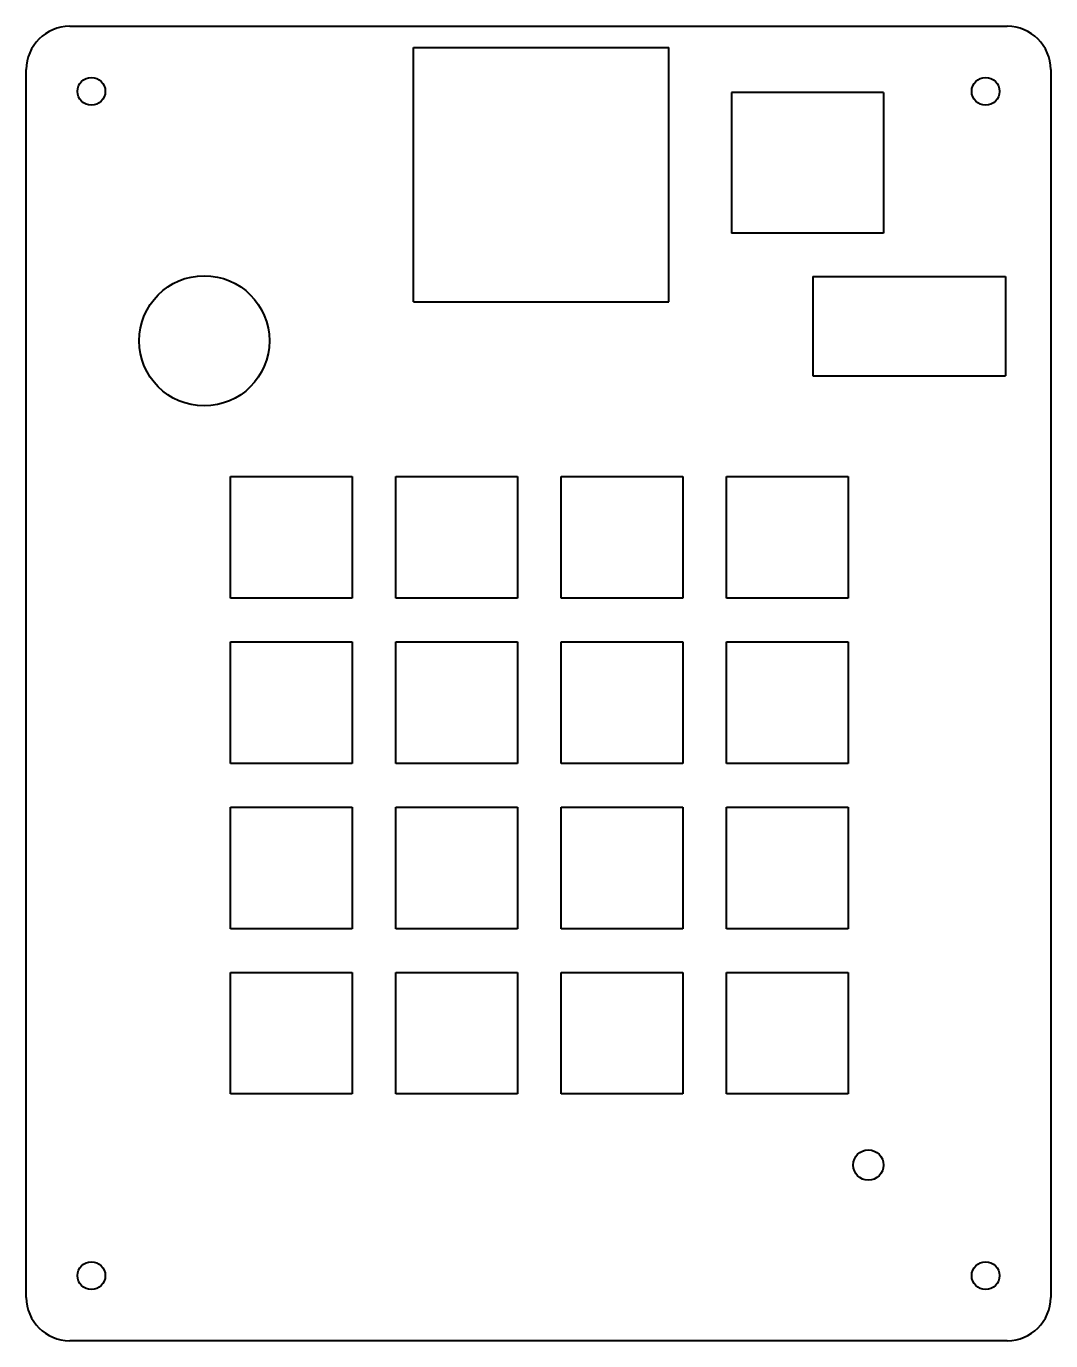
# Model space of a CAD drawing. Header units: millimetres. Extents: x 72 to 190, y -76 to 76.
import ezdxf

# ---------------------------------------------------------------- set-up
doc = ezdxf.new("R2010")
doc.units = ezdxf.units.MM
doc.layers.add('ModelSketch_Visible', color=7, linetype='Continuous', lineweight=40)

msp = doc.modelspace()

# ---------------------------------------------------------------- linework, layer by layer
at = {"layer": 'ModelSketch_Visible'}
for p, q in [((77.1, 75.75), (185.1, 75.75)), ((116.7, 44), (116.7, 73.3)), ((116.7, 73.3), (146.1, 73.3)), ((146.1, 44), (146.1, 73.3)), ((72.1, -70.75), (72.1, 70.75)), ((190.1, 70.75), (190.1, -70.75)), ((170.85, 68.1), (153.35, 68.1)), ((153.35, 68.1), (153.35, 51.9)), ((170.85, 68.1), (170.85, 51.9)), ((170.85, 51.9), (153.35, 51.9)), ((162.69, 46.9), (184.89, 46.9)), ((162.69, 46.9), (162.69, 35.48)), ((184.89, 46.9), (184.89, 35.48)), ((116.7, 44), (146.1, 44)), ((162.69, 35.48), (184.89, 35.48)), ((95.62, 23.85), (109.62, 23.85)), ((95.62, 9.84), (95.62, 23.85)), ((109.62, 23.85), (109.62, 9.84)), ((114.67, 23.85), (128.67, 23.85)), ((114.67, 9.84), (114.67, 23.85)), ((128.67, 23.85), (128.67, 9.84)), ((133.72, 9.84), (133.72, 23.85)), ((133.72, 23.85), (147.72, 23.85)), ((147.72, 23.85), (147.72, 9.84)), ((152.77, 23.85), (166.77, 23.85)), ((152.77, 9.84), (152.77, 23.85)), ((166.77, 23.85), (166.77, 9.84)), ((109.62, 9.84), (95.62, 9.84)), ((128.67, 9.84), (114.67, 9.84)), ((147.72, 9.84), (133.72, 9.84)), ((166.77, 9.84), (152.77, 9.84)), ((95.62, -9.21), (95.62, 4.8)), ((95.62, 4.8), (109.62, 4.8)), ((109.62, 4.8), (109.62, -9.21)), ((114.67, 4.8), (128.67, 4.8)), ((114.67, -9.21), (114.67, 4.8)), ((128.67, 4.8), (128.67, -9.21)), ((133.72, 4.8), (147.72, 4.8)), ((133.72, -9.21), (133.72, 4.8)), ((147.72, 4.8), (147.72, -9.21)), ((152.77, 4.8), (166.77, 4.8)), ((152.77, -9.21), (152.77, 4.8)), ((166.77, 4.8), (166.77, -9.21)), ((109.62, -9.21), (95.62, -9.21)), ((128.67, -9.21), (114.67, -9.21)), ((147.72, -9.21), (133.72, -9.21)), ((166.77, -9.21), (152.77, -9.21)), ((95.62, -14.25), (109.62, -14.25)), ((95.62, -28.26), (95.62, -14.25)), ((109.62, -14.25), (109.62, -28.26)), ((114.67, -28.26), (114.67, -14.25)), ((114.67, -14.25), (128.67, -14.25)), ((128.67, -14.25), (128.67, -28.26)), ((133.72, -14.25), (147.72, -14.25)), ((133.72, -28.26), (133.72, -14.25)), ((147.72, -14.25), (147.72, -28.26)), ((152.77, -28.26), (152.77, -14.25)), ((152.77, -14.25), (166.77, -14.25)), ((166.77, -14.25), (166.77, -28.26)), ((109.62, -28.26), (95.62, -28.26)), ((128.67, -28.26), (114.67, -28.26)), ((147.72, -28.26), (133.72, -28.26)), ((166.77, -28.26), (152.77, -28.26)), ((95.62, -47.31), (95.62, -33.3)), ((95.62, -33.3), (109.62, -33.3)), ((109.62, -33.3), (109.62, -47.31)), ((114.67, -33.3), (128.67, -33.3)), ((114.67, -47.31), (114.67, -33.3)), ((128.67, -33.3), (128.67, -47.31)), ((133.72, -33.3), (147.72, -33.3)), ((133.72, -47.31), (133.72, -33.3)), ((147.72, -33.3), (147.72, -47.31)), ((152.77, -33.3), (166.77, -33.3)), ((152.77, -47.31), (152.77, -33.3)), ((166.77, -33.3), (166.77, -47.31)), ((109.62, -47.31), (95.62, -47.31)), ((128.67, -47.31), (114.67, -47.31)), ((147.72, -47.31), (133.72, -47.31)), ((166.77, -47.31), (152.77, -47.31)), ((185.1, -75.75), (77.1, -75.75))]:
    msp.add_line(p, q, dxfattribs=at)
for centre, radius in [((79.6, 68.25), 1.6), ((182.6, 68.25), 1.6), ((92.6, 39.5), 7.5), ((169.1, -55.5), 1.75), ((79.6, -68.25), 1.6), ((182.6, -68.25), 1.6)]:
    msp.add_circle(centre, radius, dxfattribs=at)
for centre, start, end in [((77.1, 70.75), 90, 180), ((185.1, 70.75), 0, 90), ((77.1, -70.75), 180, 270), ((185.1, -70.75), 270, 0)]:
    msp.add_arc(centre, 5, start, end, dxfattribs=at)

doc.saveas('drawing.dxf')
